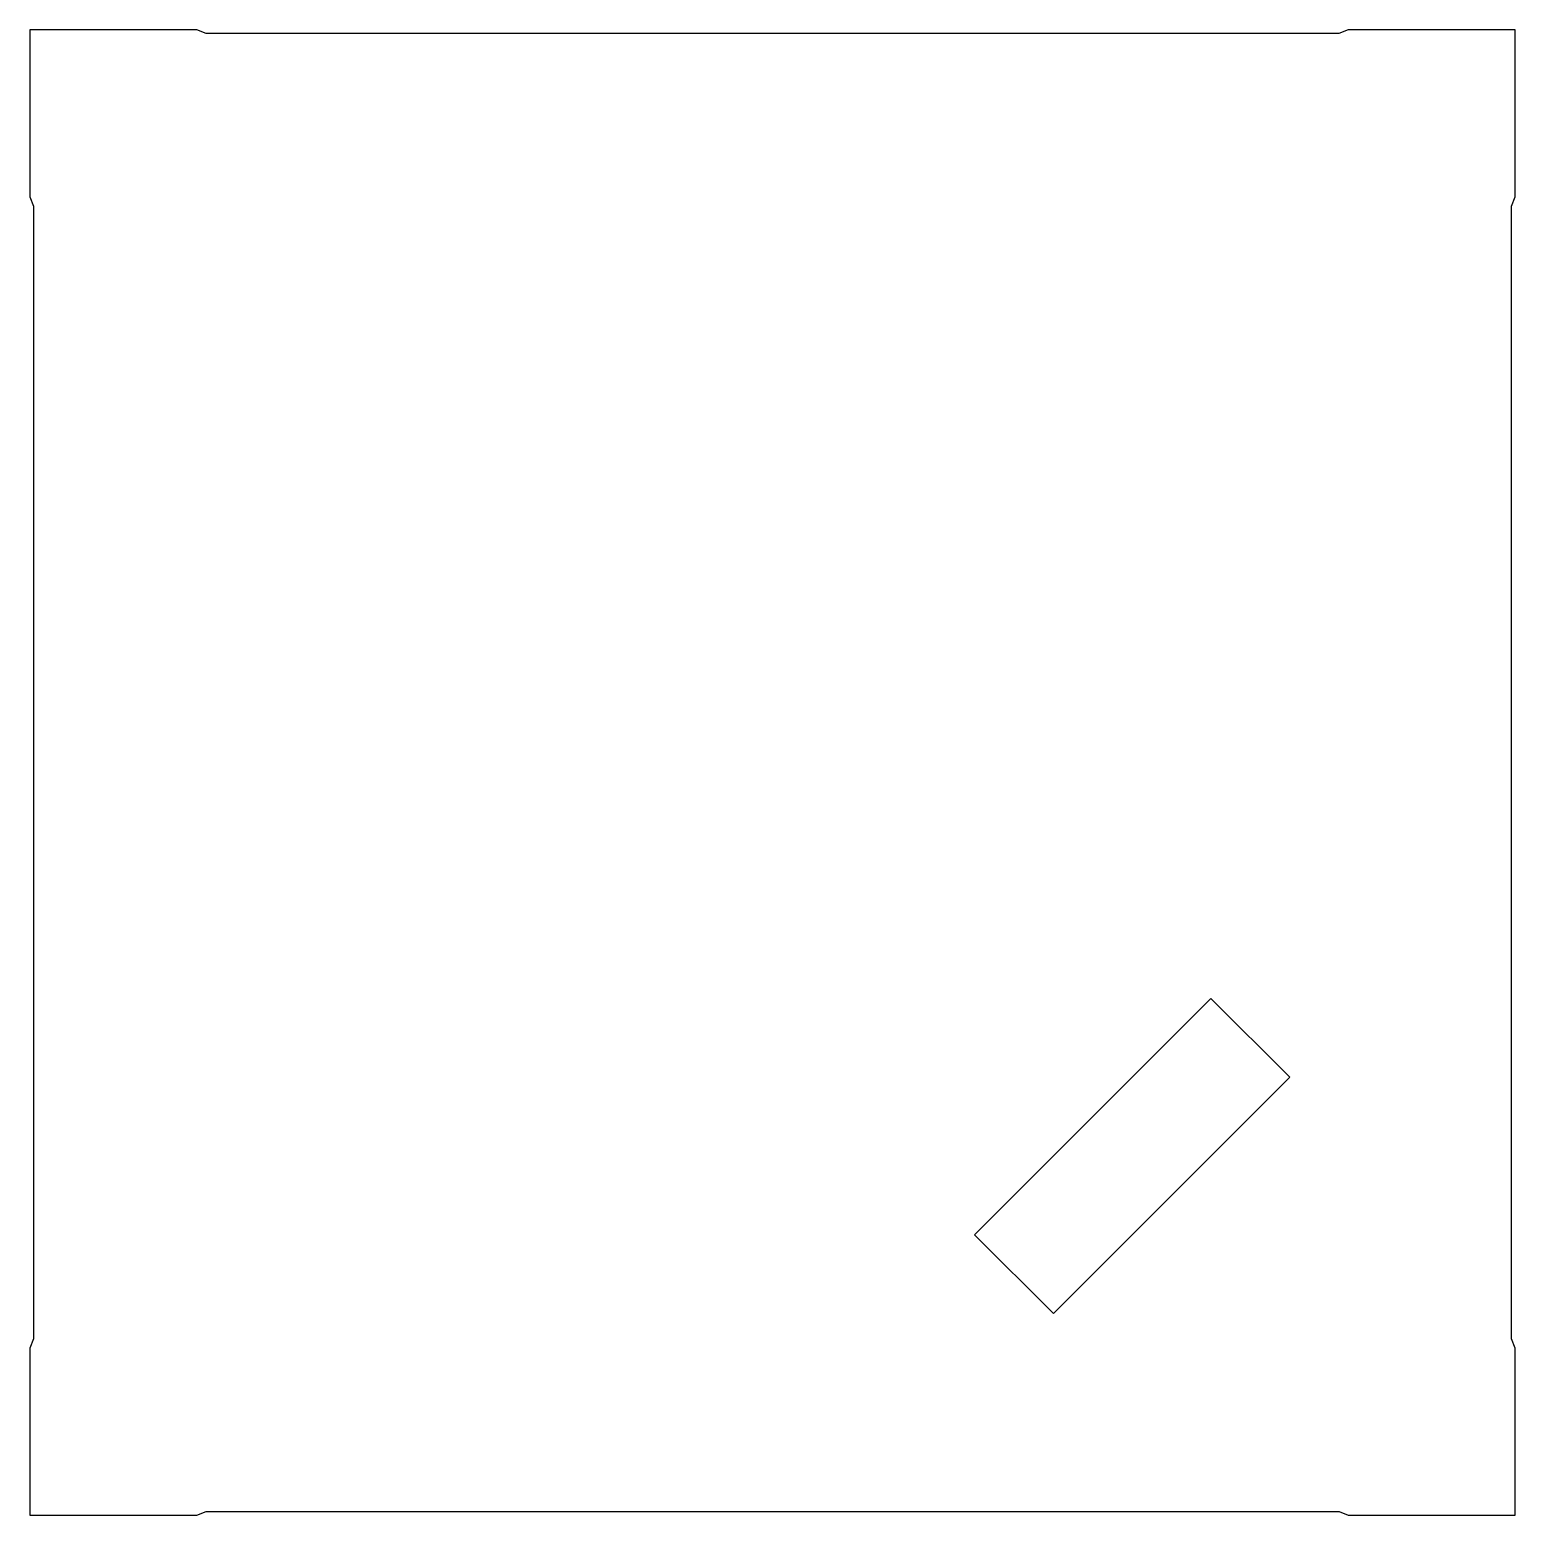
# Model space of a CAD drawing. Extents: x 0 to 40, y 0 to 40.
import ezdxf

# ---------------------------------------------------------------- set-up
doc = ezdxf.new("R2010")
doc.units = 0

msp = doc.modelspace()

# ---------------------------------------------------------------- linework, layer by layer
at = {"layer": 'Layer 1'}
for p, q in [((-0.000015, 40.00006), (-0.000015, 35.500076)), ((4.499969, 40.00006), (-0.000015, 40.00006)), ((4.746982, 39.900324), (4.499969, 40.00006)), ((35.25313, 39.900324), (4.746982, 39.900324)), ((35.500144, 40.00006), (35.25313, 39.900324)), ((40.000127, 40.00006), (35.500144, 40.00006)), ((40.000127, 35.500076), (40.000127, 40.00006)), ((-0.000015, 35.500076), (0.099721, 35.253063)), ((0.099721, 35.253063), (0.099721, 4.748982)), ((39.899875, 35.253063), (40.000127, 35.500076)), ((39.899875, 4.748982), (39.899875, 35.253063)), ((25.441843, 7.555012), (31.805796, 13.918965)), ((31.805796, 13.918965), (33.927113, 11.797647)), ((33.927113, 11.797647), (27.56316, 5.433694)), ((27.56316, 5.433694), (25.441843, 7.555012)), ((0.099721, 4.748982), (-0.000015, 4.499901)), ((-0.000015, 4.499901), (-0.000015, -0.000082)), ((40.000127, 4.499901), (39.899875, 4.748982)), ((40.000127, -0.000082), (40.000127, 4.499901)), ((4.499969, -0.000082), (4.746982, 0.10017)), ((4.746982, 0.10017), (35.254681, 0.10017)), ((35.254681, 0.10017), (35.500144, -0.000082)), ((-0.000015, -0.000082), (4.499969, -0.000082)), ((35.500144, -0.000082), (40.000127, -0.000082))]:
    msp.add_line(p, q, dxfattribs=at)

doc.saveas('drawing.dxf')
